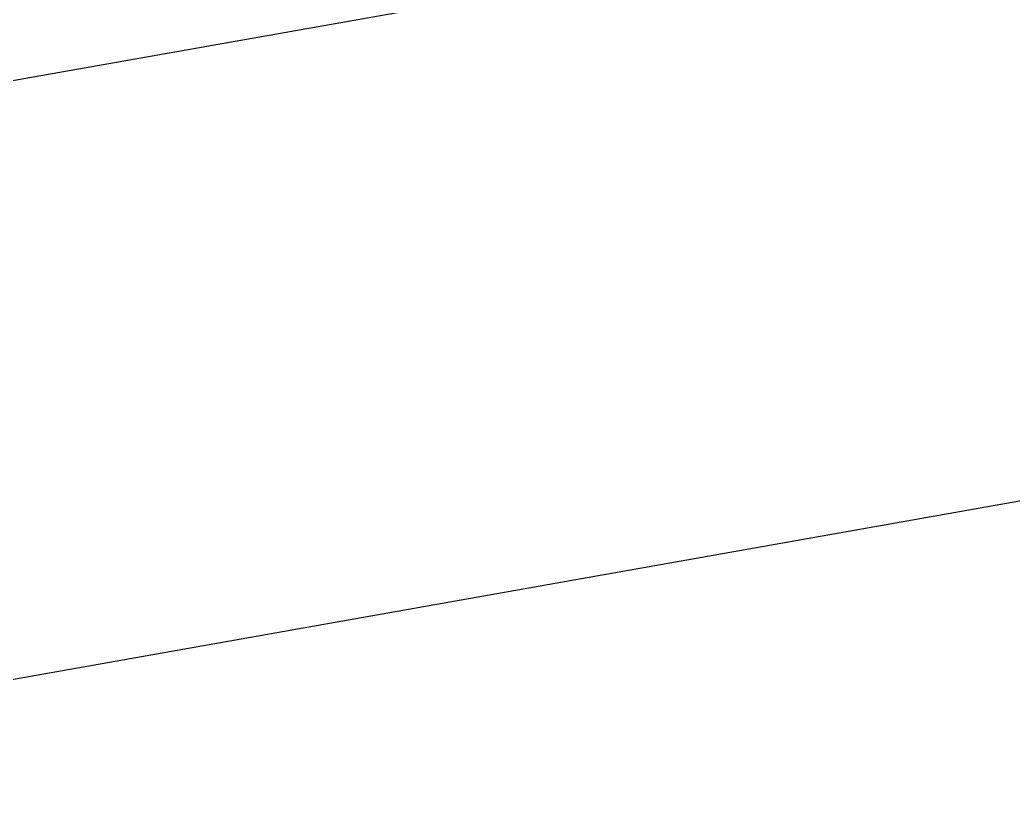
# Model space of a CAD drawing. Header units: millimetres. Extents: x -65527 to 8894748, y -37603 to 223697.
# Drawn here: x -29312.444 to -29308.54, y 101544.457 to 101547.513 of the extents above; entities that cross this region are included whole.
import ezdxf

# ---------------------------------------------------------------- set-up
doc = ezdxf.new("R2010")
doc.units = ezdxf.units.MM
doc.header["$LTSCALE"] = 10
doc.layers.add('Архитектура', color=251, linetype='Continuous')

msp = doc.modelspace()

# ---------------------------------------------------------------- linework, layer by layer
at = {"layer": 'Архитектура', "lineweight": 25, "transparency": 33554684}
msp.add_lwpolyline([(-29341.9503, 101622.9043), (-29282.9058, 101633.3692), (-29269.0116, 101554.9757), (-29328.0561, 101544.5108)], close=True, dxfattribs=at)
msp.add_lwpolyline([(-29341.9503, 101622.9043), (-29282.9058, 101633.3692), (-29269.0116, 101554.9757), (-29328.0561, 101544.5108)], close=True, dxfattribs=at)
msp.add_lwpolyline([(-29341.9503, 101622.9043), (-29282.9058, 101633.3692), (-29269.0116, 101554.9757), (-29328.0561, 101544.5108)], close=True, dxfattribs=at)
msp.add_lwpolyline([(-29341.9503, 101622.9043), (-29282.9058, 101633.3692), (-29269.0116, 101554.9757), (-29328.0561, 101544.5108)], close=True, dxfattribs=at)
msp.add_lwpolyline([(-29341.9503, 101622.9043), (-29282.9058, 101633.3692), (-29269.0116, 101554.9757), (-29328.0561, 101544.5108)], close=True, dxfattribs=at)
msp.add_lwpolyline([(-29341.9503, 101622.9043), (-29282.9058, 101633.3692), (-29269.0116, 101554.9757), (-29328.0561, 101544.5108)], close=True, dxfattribs=at)
msp.add_lwpolyline([(-29341.9503, 101622.9043), (-29282.9058, 101633.3692), (-29269.0116, 101554.9757), (-29328.0561, 101544.5108)], close=True, dxfattribs=at)
msp.add_lwpolyline([(-29341.9503, 101622.9043), (-29282.9058, 101633.3692), (-29269.0116, 101554.9757), (-29328.0561, 101544.5108)], close=True, dxfattribs=at)
msp.add_lwpolyline([(-29341.9503, 101622.9043), (-29282.9058, 101633.3692), (-29269.0116, 101554.9757), (-29328.0561, 101544.5108)], close=True, dxfattribs=at)
msp.add_lwpolyline([(-29341.9503, 101622.9043), (-29282.9058, 101633.3692), (-29269.0116, 101554.9757), (-29328.0561, 101544.5108)], close=True, dxfattribs=at)
msp.add_lwpolyline([(-29341.9503, 101622.9043), (-29282.9058, 101633.3692), (-29269.0116, 101554.9757), (-29328.0561, 101544.5108)], close=True, dxfattribs=at)
msp.add_lwpolyline([(-29341.9503, 101622.9043), (-29282.9058, 101633.3692), (-29269.0116, 101554.9757), (-29328.0561, 101544.5108)], close=True, dxfattribs=at)
msp.add_lwpolyline([(-29341.9503, 101622.9043), (-29282.9058, 101633.3692), (-29269.0116, 101554.9757), (-29328.0561, 101544.5108)], close=True, dxfattribs=at)
msp.add_lwpolyline([(-29341.9503, 101622.9043), (-29282.9058, 101633.3692), (-29269.0116, 101554.9757), (-29328.0561, 101544.5108)], close=True, dxfattribs=at)
msp.add_lwpolyline([(-29341.9503, 101622.9043), (-29282.9058, 101633.3692), (-29269.0116, 101554.9757), (-29328.0561, 101544.5108)], close=True, dxfattribs=at)
msp.add_lwpolyline([(-29341.9503, 101622.9043), (-29282.9058, 101633.3692), (-29269.0116, 101554.9757), (-29328.0561, 101544.5108)], close=True, dxfattribs=at)
msp.add_lwpolyline([(-29341.9503, 101622.9043), (-29282.9058, 101633.3692), (-29269.0116, 101554.9757), (-29328.0561, 101544.5108)], close=True, dxfattribs=at)
msp.add_lwpolyline([(-29341.9503, 101622.9043), (-29282.9058, 101633.3692), (-29269.0116, 101554.9757), (-29328.0561, 101544.5108)], close=True, dxfattribs=at)
msp.add_lwpolyline([(-29341.9503, 101622.9043), (-29282.9058, 101633.3692), (-29269.0116, 101554.9757), (-29328.0561, 101544.5108)], close=True, dxfattribs=at)
msp.add_lwpolyline([(-29341.9503, 101622.9043), (-29282.9058, 101633.3692), (-29269.0116, 101554.9757), (-29328.0561, 101544.5108)], close=True, dxfattribs=at)
msp.add_lwpolyline([(-29341.9503, 101622.9043), (-29282.9058, 101633.3692), (-29269.0116, 101554.9757), (-29328.0561, 101544.5108)], close=True, dxfattribs=at)
msp.add_lwpolyline([(-29341.9503, 101622.9043), (-29282.9058, 101633.3692), (-29269.0116, 101554.9757), (-29328.0561, 101544.5108)], close=True, dxfattribs=at)
msp.add_lwpolyline([(-29341.9503, 101622.9043), (-29282.9058, 101633.3692), (-29269.0116, 101554.9757), (-29328.0561, 101544.5108)], close=True, dxfattribs=at)
msp.add_lwpolyline([(-29341.9503, 101622.9043), (-29282.9058, 101633.3692), (-29269.0116, 101554.9757), (-29328.0561, 101544.5108)], close=True, dxfattribs=at)
msp.add_lwpolyline([(-29341.9503, 101622.9043), (-29282.9058, 101633.3692), (-29269.0116, 101554.9757), (-29328.0561, 101544.5108)], close=True, dxfattribs=at)
msp.add_lwpolyline([(-29341.9503, 101622.9043), (-29282.9058, 101633.3692), (-29269.0116, 101554.9757), (-29328.0561, 101544.5108)], close=True, dxfattribs=at)
msp.add_lwpolyline([(-29341.9503, 101622.9043), (-29282.9058, 101633.3692), (-29269.0116, 101554.9757), (-29328.0561, 101544.5108)], close=True, dxfattribs=at)
msp.add_lwpolyline([(-29341.9503, 101622.9043), (-29282.9058, 101633.3692), (-29269.0116, 101554.9757), (-29328.0561, 101544.5108)], close=True, dxfattribs=at)
msp.add_lwpolyline([(-29341.9503, 101622.9043), (-29282.9058, 101633.3692), (-29269.0116, 101554.9757), (-29328.0561, 101544.5108)], close=True, dxfattribs=at)
msp.add_lwpolyline([(-29341.9503, 101622.9043), (-29282.9058, 101633.3692), (-29269.0116, 101554.9757), (-29328.0561, 101544.5108)], close=True, dxfattribs=at)
msp.add_lwpolyline([(-29341.9503, 101622.9043), (-29282.9058, 101633.3692), (-29269.0116, 101554.9757), (-29328.0561, 101544.5108)], close=True, dxfattribs=at)
msp.add_lwpolyline([(-29341.9503, 101622.9043), (-29282.9058, 101633.3692), (-29269.0116, 101554.9757), (-29328.0561, 101544.5108)], close=True, dxfattribs=at)
msp.add_lwpolyline([(-29341.9503, 101622.9043), (-29282.9058, 101633.3692), (-29269.0116, 101554.9757), (-29328.0561, 101544.5108)], close=True, dxfattribs=at)
msp.add_lwpolyline([(-29341.9503, 101622.9043), (-29282.9058, 101633.3692), (-29269.0116, 101554.9757), (-29328.0561, 101544.5108)], close=True, dxfattribs=at)
msp.add_lwpolyline([(-29341.9503, 101622.9043), (-29282.9058, 101633.3692), (-29269.0116, 101554.9757), (-29328.0561, 101544.5108)], close=True, dxfattribs=at)
msp.add_lwpolyline([(-29341.9503, 101622.9043), (-29282.9058, 101633.3692), (-29269.0116, 101554.9757), (-29328.0561, 101544.5108)], close=True, dxfattribs=at)
msp.add_lwpolyline([(-29341.9503, 101622.9043), (-29282.9058, 101633.3692), (-29269.0116, 101554.9757), (-29328.0561, 101544.5108)], close=True, dxfattribs=at)
msp.add_lwpolyline([(-29341.9503, 101622.9043), (-29282.9058, 101633.3692), (-29269.0116, 101554.9757), (-29328.0561, 101544.5108)], close=True, dxfattribs=at)
msp.add_lwpolyline([(-29341.9503, 101622.9043), (-29282.9058, 101633.3692), (-29269.0116, 101554.9757), (-29328.0561, 101544.5108)], close=True, dxfattribs=at)
msp.add_lwpolyline([(-29341.9503, 101622.9043), (-29282.9058, 101633.3692), (-29269.0116, 101554.9757), (-29328.0561, 101544.5108)], close=True, dxfattribs=at)
msp.add_lwpolyline([(-29341.9503, 101622.9043), (-29282.9058, 101633.3692), (-29269.0116, 101554.9757), (-29328.0561, 101544.5108)], close=True, dxfattribs=at)
msp.add_lwpolyline([(-29341.9503, 101622.9043), (-29282.9058, 101633.3692), (-29269.0116, 101554.9757), (-29328.0561, 101544.5108)], close=True, dxfattribs=at)
msp.add_lwpolyline([(-29341.9503, 101622.9043), (-29282.9058, 101633.3692), (-29269.0116, 101554.9757), (-29328.0561, 101544.5108)], close=True, dxfattribs=at)
msp.add_lwpolyline([(-29341.9503, 101622.9043), (-29282.9058, 101633.3692), (-29269.0116, 101554.9757), (-29328.0561, 101544.5108)], close=True, dxfattribs=at)
msp.add_lwpolyline([(-29341.9503, 101622.9043), (-29282.9058, 101633.3692), (-29269.0116, 101554.9757), (-29328.0561, 101544.5108)], close=True, dxfattribs=at)
msp.add_lwpolyline([(-29341.9503, 101622.9043), (-29282.9058, 101633.3692), (-29269.0116, 101554.9757), (-29328.0561, 101544.5108)], close=True, dxfattribs=at)
msp.add_lwpolyline([(-29341.9503, 101622.9043), (-29282.9058, 101633.3692), (-29269.0116, 101554.9757), (-29328.0561, 101544.5108)], close=True, dxfattribs=at)
msp.add_lwpolyline([(-29341.9503, 101622.9043), (-29282.9058, 101633.3692), (-29269.0116, 101554.9757), (-29328.0561, 101544.5108)], close=True, dxfattribs=at)
msp.add_lwpolyline([(-29341.9503, 101622.9043), (-29282.9058, 101633.3692), (-29269.0116, 101554.9757), (-29328.0561, 101544.5108)], close=True, dxfattribs=at)
msp.add_lwpolyline([(-29341.9503, 101622.9043), (-29282.9058, 101633.3692), (-29269.0116, 101554.9757), (-29328.0561, 101544.5108)], close=True, dxfattribs=at)
msp.add_lwpolyline([(-29341.9503, 101622.9043), (-29282.9058, 101633.3692), (-29269.0116, 101554.9757), (-29328.0561, 101544.5108)], close=True, dxfattribs=at)
msp.add_lwpolyline([(-29341.9503, 101622.9043), (-29282.9058, 101633.3692), (-29269.0116, 101554.9757), (-29328.0561, 101544.5108)], close=True, dxfattribs=at)
msp.add_lwpolyline([(-29341.9503, 101622.9043), (-29282.9058, 101633.3692), (-29269.0116, 101554.9757), (-29328.0561, 101544.5108)], close=True, dxfattribs=at)
msp.add_lwpolyline([(-29341.9503, 101622.9043), (-29282.9058, 101633.3692), (-29269.0116, 101554.9757), (-29328.0561, 101544.5108)], close=True, dxfattribs=at)
msp.add_lwpolyline([(-29341.9503, 101622.9043), (-29282.9058, 101633.3692), (-29269.0116, 101554.9757), (-29328.0561, 101544.5108)], close=True, dxfattribs=at)
msp.add_lwpolyline([(-29341.9503, 101622.9043), (-29282.9058, 101633.3692), (-29269.0116, 101554.9757), (-29328.0561, 101544.5108)], close=True, dxfattribs=at)
msp.add_lwpolyline([(-29341.9503, 101622.9043), (-29282.9058, 101633.3692), (-29269.0116, 101554.9757), (-29328.0561, 101544.5108)], close=True, dxfattribs=at)
msp.add_lwpolyline([(-29341.9503, 101622.9043), (-29282.9058, 101633.3692), (-29269.0116, 101554.9757), (-29328.0561, 101544.5108)], close=True, dxfattribs=at)
msp.add_lwpolyline([(-29341.9503, 101622.9043), (-29282.9058, 101633.3692), (-29269.0116, 101554.9757), (-29328.0561, 101544.5108)], close=True, dxfattribs=at)
msp.add_lwpolyline([(-29341.9503, 101622.9043), (-29282.9058, 101633.3692), (-29269.0116, 101554.9757), (-29328.0561, 101544.5108)], close=True, dxfattribs=at)
msp.add_lwpolyline([(-29341.9503, 101622.9043), (-29282.9058, 101633.3692), (-29269.0116, 101554.9757), (-29328.0561, 101544.5108)], close=True, dxfattribs=at)
msp.add_lwpolyline([(-29341.9503, 101622.9043), (-29282.9058, 101633.3692), (-29269.0116, 101554.9757), (-29328.0561, 101544.5108)], close=True, dxfattribs=at)
msp.add_lwpolyline([(-29341.9503, 101622.9043), (-29282.9058, 101633.3692), (-29269.0116, 101554.9757), (-29328.0561, 101544.5108)], close=True, dxfattribs=at)
msp.add_lwpolyline([(-29341.9503, 101622.9043), (-29282.9058, 101633.3692), (-29269.0116, 101554.9757), (-29328.0561, 101544.5108)], close=True, dxfattribs=at)
msp.add_lwpolyline([(-29341.9503, 101622.9043), (-29282.9058, 101633.3692), (-29269.0116, 101554.9757), (-29328.0561, 101544.5108)], close=True, dxfattribs=at)
msp.add_lwpolyline([(-29341.9503, 101622.9043), (-29282.9058, 101633.3692), (-29269.0116, 101554.9757), (-29328.0561, 101544.5108)], close=True, dxfattribs=at)
msp.add_lwpolyline([(-29341.9503, 101622.9043), (-29282.9058, 101633.3692), (-29269.0116, 101554.9757), (-29328.0561, 101544.5108)], close=True, dxfattribs=at)
msp.add_lwpolyline([(-29341.9503, 101622.9043), (-29282.9058, 101633.3692), (-29269.0116, 101554.9757), (-29328.0561, 101544.5108)], close=True, dxfattribs=at)
msp.add_lwpolyline([(-29341.9503, 101622.9043), (-29282.9058, 101633.3692), (-29269.0116, 101554.9757), (-29328.0561, 101544.5108)], close=True, dxfattribs=at)
msp.add_lwpolyline([(-29341.9503, 101622.9043), (-29282.9058, 101633.3692), (-29269.0116, 101554.9757), (-29328.0561, 101544.5108)], close=True, dxfattribs=at)
msp.add_lwpolyline([(-29341.9503, 101622.9043), (-29282.9058, 101633.3692), (-29269.0116, 101554.9757), (-29328.0561, 101544.5108)], close=True, dxfattribs=at)
msp.add_lwpolyline([(-29341.9503, 101622.9043), (-29282.9058, 101633.3692), (-29269.0116, 101554.9757), (-29328.0561, 101544.5108)], close=True, dxfattribs=at)
msp.add_lwpolyline([(-29341.9503, 101622.9043), (-29282.9058, 101633.3692), (-29269.0116, 101554.9757), (-29328.0561, 101544.5108)], close=True, dxfattribs=at)
msp.add_lwpolyline([(-29341.9503, 101622.9043), (-29282.9058, 101633.3692), (-29269.0116, 101554.9757), (-29328.0561, 101544.5108)], close=True, dxfattribs=at)
msp.add_lwpolyline([(-29341.9503, 101622.9043), (-29282.9058, 101633.3692), (-29269.0116, 101554.9757), (-29328.0561, 101544.5108)], close=True, dxfattribs=at)
msp.add_lwpolyline([(-29341.9503, 101622.9043), (-29282.9058, 101633.3692), (-29269.0116, 101554.9757), (-29328.0561, 101544.5108)], close=True, dxfattribs=at)
msp.add_lwpolyline([(-29341.9503, 101622.9043), (-29282.9058, 101633.3692), (-29269.0116, 101554.9757), (-29328.0561, 101544.5108)], close=True, dxfattribs=at)
msp.add_lwpolyline([(-29341.9503, 101622.9043), (-29282.9058, 101633.3692), (-29269.0116, 101554.9757), (-29328.0561, 101544.5108)], close=True, dxfattribs=at)
msp.add_lwpolyline([(-29341.9503, 101622.9043), (-29282.9058, 101633.3692), (-29269.0116, 101554.9757), (-29328.0561, 101544.5108)], close=True, dxfattribs=at)
msp.add_lwpolyline([(-29341.9503, 101622.9043), (-29282.9058, 101633.3692), (-29269.0116, 101554.9757), (-29328.0561, 101544.5108)], close=True, dxfattribs=at)
msp.add_lwpolyline([(-29341.9503, 101622.9043), (-29282.9058, 101633.3692), (-29269.0116, 101554.9757), (-29328.0561, 101544.5108)], close=True, dxfattribs=at)
msp.add_lwpolyline([(-29341.9503, 101622.9043), (-29282.9058, 101633.3692), (-29269.0116, 101554.9757), (-29328.0561, 101544.5108)], close=True, dxfattribs=at)
msp.add_lwpolyline([(-29341.9503, 101622.9043), (-29282.9058, 101633.3692), (-29269.0116, 101554.9757), (-29328.0561, 101544.5108)], close=True, dxfattribs=at)
msp.add_lwpolyline([(-29341.9503, 101622.9043), (-29282.9058, 101633.3692), (-29269.0116, 101554.9757), (-29328.0561, 101544.5108)], close=True, dxfattribs=at)
msp.add_lwpolyline([(-29341.9503, 101622.9043), (-29282.9058, 101633.3692), (-29269.0116, 101554.9757), (-29328.0561, 101544.5108)], close=True, dxfattribs=at)
msp.add_lwpolyline([(-29341.9503, 101622.9043), (-29282.9058, 101633.3692), (-29269.0116, 101554.9757), (-29328.0561, 101544.5108)], close=True, dxfattribs=at)
msp.add_lwpolyline([(-29341.9503, 101622.9043), (-29282.9058, 101633.3692), (-29269.0116, 101554.9757), (-29328.0561, 101544.5108)], close=True, dxfattribs=at)
msp.add_lwpolyline([(-29341.9503, 101622.9043), (-29282.9058, 101633.3692), (-29269.0116, 101554.9757), (-29328.0561, 101544.5108)], close=True, dxfattribs=at)
msp.add_lwpolyline([(-29341.9503, 101622.9043), (-29282.9058, 101633.3692), (-29269.0116, 101554.9757), (-29328.0561, 101544.5108)], close=True, dxfattribs=at)
msp.add_lwpolyline([(-29341.9503, 101622.9043), (-29282.9058, 101633.3692), (-29269.0116, 101554.9757), (-29328.0561, 101544.5108)], close=True, dxfattribs=at)
msp.add_lwpolyline([(-29341.9503, 101622.9043), (-29282.9058, 101633.3692), (-29269.0116, 101554.9757), (-29328.0561, 101544.5108)], close=True, dxfattribs=at)
msp.add_lwpolyline([(-29341.9503, 101622.9043), (-29282.9058, 101633.3692), (-29269.0116, 101554.9757), (-29328.0561, 101544.5108)], close=True, dxfattribs=at)
msp.add_lwpolyline([(-29341.9503, 101622.9043), (-29282.9058, 101633.3692), (-29269.0116, 101554.9757), (-29328.0561, 101544.5108)], close=True, dxfattribs=at)
msp.add_lwpolyline([(-29341.9503, 101622.9043), (-29282.9058, 101633.3692), (-29269.0116, 101554.9757), (-29328.0561, 101544.5108)], close=True, dxfattribs=at)
msp.add_lwpolyline([(-29341.9503, 101622.9043), (-29282.9058, 101633.3692), (-29269.0116, 101554.9757), (-29328.0561, 101544.5108)], close=True, dxfattribs=at)
msp.add_lwpolyline([(-29341.9503, 101622.9043), (-29282.9058, 101633.3692), (-29269.0116, 101554.9757), (-29328.0561, 101544.5108)], close=True, dxfattribs=at)
msp.add_lwpolyline([(-29341.9503, 101622.9043), (-29282.9058, 101633.3692), (-29269.0116, 101554.9757), (-29328.0561, 101544.5108)], close=True, dxfattribs=at)
msp.add_lwpolyline([(-29341.9503, 101622.9043), (-29282.9058, 101633.3692), (-29269.0116, 101554.9757), (-29328.0561, 101544.5108)], close=True, dxfattribs=at)
msp.add_lwpolyline([(-29341.9503, 101622.9043), (-29282.9058, 101633.3692), (-29269.0116, 101554.9757), (-29328.0561, 101544.5108)], close=True, dxfattribs=at)
msp.add_lwpolyline([(-29341.9503, 101622.9043), (-29282.9058, 101633.3692), (-29269.0116, 101554.9757), (-29328.0561, 101544.5108)], close=True, dxfattribs=at)
msp.add_lwpolyline([(-29341.9503, 101622.9043), (-29282.9058, 101633.3692), (-29269.0116, 101554.9757), (-29328.0561, 101544.5108)], close=True, dxfattribs=at)
msp.add_lwpolyline([(-29341.9503, 101622.9043), (-29282.9058, 101633.3692), (-29269.0116, 101554.9757), (-29328.0561, 101544.5108)], close=True, dxfattribs=at)
msp.add_lwpolyline([(-29341.9503, 101622.9043), (-29282.9058, 101633.3692), (-29269.0116, 101554.9757), (-29328.0561, 101544.5108)], close=True, dxfattribs=at)
msp.add_lwpolyline([(-29341.9503, 101622.9043), (-29282.9058, 101633.3692), (-29269.0116, 101554.9757), (-29328.0561, 101544.5108)], close=True, dxfattribs=at)
msp.add_lwpolyline([(-29341.9503, 101622.9043), (-29282.9058, 101633.3692), (-29269.0116, 101554.9757), (-29328.0561, 101544.5108)], close=True, dxfattribs=at)
msp.add_lwpolyline([(-29341.9503, 101622.9043), (-29282.9058, 101633.3692), (-29269.0116, 101554.9757), (-29328.0561, 101544.5108)], close=True, dxfattribs=at)
msp.add_lwpolyline([(-29341.9503, 101622.9043), (-29282.9058, 101633.3692), (-29269.0116, 101554.9757), (-29328.0561, 101544.5108)], close=True, dxfattribs=at)
msp.add_lwpolyline([(-29341.9503, 101622.9043), (-29282.9058, 101633.3692), (-29269.0116, 101554.9757), (-29328.0561, 101544.5108)], close=True, dxfattribs=at)
msp.add_lwpolyline([(-29341.9503, 101622.9043), (-29282.9058, 101633.3692), (-29269.0116, 101554.9757), (-29328.0561, 101544.5108)], close=True, dxfattribs=at)
msp.add_lwpolyline([(-29341.9503, 101622.9043), (-29282.9058, 101633.3692), (-29269.0116, 101554.9757), (-29328.0561, 101544.5108)], close=True, dxfattribs=at)
msp.add_lwpolyline([(-29341.9503, 101622.9043), (-29282.9058, 101633.3692), (-29269.0116, 101554.9757), (-29328.0561, 101544.5108)], close=True, dxfattribs=at)
msp.add_lwpolyline([(-29341.9503, 101622.9043), (-29282.9058, 101633.3692), (-29269.0116, 101554.9757), (-29328.0561, 101544.5108)], close=True, dxfattribs=at)
msp.add_lwpolyline([(-29341.9503, 101622.9043), (-29282.9058, 101633.3692), (-29269.0116, 101554.9757), (-29328.0561, 101544.5108)], close=True, dxfattribs=at)
msp.add_lwpolyline([(-29341.9503, 101622.9043), (-29282.9058, 101633.3692), (-29269.0116, 101554.9757), (-29328.0561, 101544.5108)], close=True, dxfattribs=at)
msp.add_lwpolyline([(-29341.9503, 101622.9043), (-29282.9058, 101633.3692), (-29269.0116, 101554.9757), (-29328.0561, 101544.5108)], close=True, dxfattribs=at)
msp.add_lwpolyline([(-29341.9503, 101622.9043), (-29282.9058, 101633.3692), (-29269.0116, 101554.9757), (-29328.0561, 101544.5108)], close=True, dxfattribs=at)
msp.add_lwpolyline([(-29341.9503, 101622.9043), (-29282.9058, 101633.3692), (-29269.0116, 101554.9757), (-29328.0561, 101544.5108)], close=True, dxfattribs=at)
msp.add_lwpolyline([(-29341.9503, 101622.9043), (-29282.9058, 101633.3692), (-29269.0116, 101554.9757), (-29328.0561, 101544.5108)], close=True, dxfattribs=at)
msp.add_lwpolyline([(-29341.9503, 101622.9043), (-29282.9058, 101633.3692), (-29269.0116, 101554.9757), (-29328.0561, 101544.5108)], close=True, dxfattribs=at)
msp.add_lwpolyline([(-29341.9503, 101622.9043), (-29282.9058, 101633.3692), (-29269.0116, 101554.9757), (-29328.0561, 101544.5108)], close=True, dxfattribs=at)
msp.add_lwpolyline([(-29341.9503, 101622.9043), (-29282.9058, 101633.3692), (-29269.0116, 101554.9757), (-29328.0561, 101544.5108)], close=True, dxfattribs=at)
msp.add_lwpolyline([(-29341.9503, 101622.9043), (-29282.9058, 101633.3692), (-29269.0116, 101554.9757), (-29328.0561, 101544.5108)], close=True, dxfattribs=at)
msp.add_lwpolyline([(-29341.9503, 101622.9043), (-29282.9058, 101633.3692), (-29269.0116, 101554.9757), (-29328.0561, 101544.5108)], close=True, dxfattribs=at)
msp.add_lwpolyline([(-29341.9503, 101622.9043), (-29282.9058, 101633.3692), (-29269.0116, 101554.9757), (-29328.0561, 101544.5108)], close=True, dxfattribs=at)
msp.add_lwpolyline([(-29341.9503, 101622.9043), (-29282.9058, 101633.3692), (-29269.0116, 101554.9757), (-29328.0561, 101544.5108)], close=True, dxfattribs=at)
msp.add_lwpolyline([(-29341.9503, 101622.9043), (-29282.9058, 101633.3692), (-29269.0116, 101554.9757), (-29328.0561, 101544.5108)], close=True, dxfattribs=at)
msp.add_lwpolyline([(-29341.9503, 101622.9043), (-29282.9058, 101633.3692), (-29269.0116, 101554.9757), (-29328.0561, 101544.5108)], close=True, dxfattribs=at)
msp.add_lwpolyline([(-29341.9503, 101622.9043), (-29282.9058, 101633.3692), (-29269.0116, 101554.9757), (-29328.0561, 101544.5108)], close=True, dxfattribs=at)
msp.add_lwpolyline([(-29341.9503, 101622.9043), (-29282.9058, 101633.3692), (-29269.0116, 101554.9757), (-29328.0561, 101544.5108)], close=True, dxfattribs=at)
msp.add_lwpolyline([(-29341.9503, 101622.9043), (-29282.9058, 101633.3692), (-29269.0116, 101554.9757), (-29328.0561, 101544.5108)], close=True, dxfattribs=at)
msp.add_lwpolyline([(-29341.9503, 101622.9043), (-29282.9058, 101633.3692), (-29269.0116, 101554.9757), (-29328.0561, 101544.5108)], close=True, dxfattribs=at)
msp.add_lwpolyline([(-29341.9503, 101622.9043), (-29282.9058, 101633.3692), (-29269.0116, 101554.9757), (-29328.0561, 101544.5108)], close=True, dxfattribs=at)
msp.add_lwpolyline([(-29341.9503, 101622.9043), (-29282.9058, 101633.3692), (-29269.0116, 101554.9757), (-29328.0561, 101544.5108)], close=True, dxfattribs=at)
msp.add_lwpolyline([(-29341.9503, 101622.9043), (-29282.9058, 101633.3692), (-29269.0116, 101554.9757), (-29328.0561, 101544.5108)], close=True, dxfattribs=at)
msp.add_lwpolyline([(-29341.9503, 101622.9043), (-29282.9058, 101633.3692), (-29269.0116, 101554.9757), (-29328.0561, 101544.5108)], close=True, dxfattribs=at)
msp.add_lwpolyline([(-29341.9503, 101622.9043), (-29282.9058, 101633.3692), (-29269.0116, 101554.9757), (-29328.0561, 101544.5108)], close=True, dxfattribs=at)
msp.add_lwpolyline([(-29341.9503, 101622.9043), (-29282.9058, 101633.3692), (-29269.0116, 101554.9757), (-29328.0561, 101544.5108)], close=True, dxfattribs=at)
msp.add_lwpolyline([(-29341.9503, 101622.9043), (-29282.9058, 101633.3692), (-29269.0116, 101554.9757), (-29328.0561, 101544.5108)], close=True, dxfattribs=at)
msp.add_lwpolyline([(-29341.9503, 101622.9043), (-29282.9058, 101633.3692), (-29269.0116, 101554.9757), (-29328.0561, 101544.5108)], close=True, dxfattribs=at)
msp.add_lwpolyline([(-29341.9503, 101622.9043), (-29282.9058, 101633.3692), (-29269.0116, 101554.9757), (-29328.0561, 101544.5108)], close=True, dxfattribs=at)
msp.add_lwpolyline([(-29341.9503, 101622.9043), (-29282.9058, 101633.3692), (-29269.0116, 101554.9757), (-29328.0561, 101544.5108)], close=True, dxfattribs=at)
msp.add_lwpolyline([(-29341.9503, 101622.9043), (-29282.9058, 101633.3692), (-29269.0116, 101554.9757), (-29328.0561, 101544.5108)], close=True, dxfattribs=at)
msp.add_lwpolyline([(-29341.9503, 101622.9043), (-29282.9058, 101633.3692), (-29269.0116, 101554.9757), (-29328.0561, 101544.5108)], close=True, dxfattribs=at)
msp.add_lwpolyline([(-29341.9503, 101622.9043), (-29282.9058, 101633.3692), (-29269.0116, 101554.9757), (-29328.0561, 101544.5108)], close=True, dxfattribs=at)
msp.add_lwpolyline([(-29341.9503, 101622.9043), (-29282.9058, 101633.3692), (-29269.0116, 101554.9757), (-29328.0561, 101544.5108)], close=True, dxfattribs=at)
msp.add_lwpolyline([(-29341.9503, 101622.9043), (-29282.9058, 101633.3692), (-29269.0116, 101554.9757), (-29328.0561, 101544.5108)], close=True, dxfattribs=at)
msp.add_lwpolyline([(-29341.9503, 101622.9043), (-29282.9058, 101633.3692), (-29269.0116, 101554.9757), (-29328.0561, 101544.5108)], close=True, dxfattribs=at)
msp.add_lwpolyline([(-29341.9503, 101622.9043), (-29282.9058, 101633.3692), (-29269.0116, 101554.9757), (-29328.0561, 101544.5108)], close=True, dxfattribs=at)
msp.add_lwpolyline([(-29341.9503, 101622.9043), (-29282.9058, 101633.3692), (-29269.0116, 101554.9757), (-29328.0561, 101544.5108)], close=True, dxfattribs=at)
msp.add_lwpolyline([(-29341.9503, 101622.9043), (-29282.9058, 101633.3692), (-29269.0116, 101554.9757), (-29328.0561, 101544.5108)], close=True, dxfattribs=at)
msp.add_lwpolyline([(-29341.9503, 101622.9043), (-29282.9058, 101633.3692), (-29269.0116, 101554.9757), (-29328.0561, 101544.5108)], close=True, dxfattribs=at)
msp.add_lwpolyline([(-29341.9503, 101622.9043), (-29282.9058, 101633.3692), (-29269.0116, 101554.9757), (-29328.0561, 101544.5108)], close=True, dxfattribs=at)
msp.add_lwpolyline([(-29341.9503, 101622.9043), (-29282.9058, 101633.3692), (-29269.0116, 101554.9757), (-29328.0561, 101544.5108)], close=True, dxfattribs=at)
msp.add_lwpolyline([(-29341.9503, 101622.9043), (-29282.9058, 101633.3692), (-29269.0116, 101554.9757), (-29328.0561, 101544.5108)], close=True, dxfattribs=at)
msp.add_lwpolyline([(-29341.9503, 101622.9043), (-29282.9058, 101633.3692), (-29269.0116, 101554.9757), (-29328.0561, 101544.5108)], close=True, dxfattribs=at)
msp.add_lwpolyline([(-29341.9503, 101622.9043), (-29282.9058, 101633.3692), (-29269.0116, 101554.9757), (-29328.0561, 101544.5108)], close=True, dxfattribs=at)
msp.add_lwpolyline([(-29341.9503, 101622.9043), (-29282.9058, 101633.3692), (-29269.0116, 101554.9757), (-29328.0561, 101544.5108)], close=True, dxfattribs=at)
msp.add_lwpolyline([(-29341.9503, 101622.9043), (-29282.9058, 101633.3692), (-29269.0116, 101554.9757), (-29328.0561, 101544.5108)], close=True, dxfattribs=at)
msp.add_lwpolyline([(-29341.9503, 101622.9043), (-29282.9058, 101633.3692), (-29269.0116, 101554.9757), (-29328.0561, 101544.5108)], close=True, dxfattribs=at)
msp.add_lwpolyline([(-29341.9503, 101622.9043), (-29282.9058, 101633.3692), (-29269.0116, 101554.9757), (-29328.0561, 101544.5108)], close=True, dxfattribs=at)
msp.add_lwpolyline([(-29341.9503, 101622.9043), (-29282.9058, 101633.3692), (-29269.0116, 101554.9757), (-29328.0561, 101544.5108)], close=True, dxfattribs=at)
msp.add_lwpolyline([(-29341.9503, 101622.9043), (-29282.9058, 101633.3692), (-29269.0116, 101554.9757), (-29328.0561, 101544.5108)], close=True, dxfattribs=at)
msp.add_lwpolyline([(-29341.9503, 101622.9043), (-29282.9058, 101633.3692), (-29269.0116, 101554.9757), (-29328.0561, 101544.5108)], close=True, dxfattribs=at)
msp.add_lwpolyline([(-29341.9503, 101622.9043), (-29282.9058, 101633.3692), (-29269.0116, 101554.9757), (-29328.0561, 101544.5108)], close=True, dxfattribs=at)
msp.add_lwpolyline([(-29341.9503, 101622.9043), (-29282.9058, 101633.3692), (-29269.0116, 101554.9757), (-29328.0561, 101544.5108)], close=True, dxfattribs=at)
msp.add_lwpolyline([(-29341.9503, 101622.9043), (-29282.9058, 101633.3692), (-29269.0116, 101554.9757), (-29328.0561, 101544.5108)], close=True, dxfattribs=at)
msp.add_lwpolyline([(-29327.4816, 101541.2694), (-29326.6914, 101542.4), (-29304.0721, 101546.409), (-29302.9415, 101545.6188), (-29297.7497, 101516.3263)], dxfattribs=at)
msp.add_lwpolyline([(-29327.4816, 101541.2694), (-29326.6914, 101542.4), (-29304.0721, 101546.409), (-29302.9415, 101545.6188), (-29297.7497, 101516.3263)], dxfattribs=at)
msp.add_lwpolyline([(-29327.4816, 101541.2694), (-29326.6914, 101542.4), (-29304.0721, 101546.409), (-29302.9415, 101545.6188), (-29297.7497, 101516.3263)], dxfattribs=at)
msp.add_lwpolyline([(-29327.4816, 101541.2694), (-29326.6914, 101542.4), (-29304.0721, 101546.409), (-29302.9415, 101545.6188), (-29297.7497, 101516.3263)], dxfattribs=at)
msp.add_lwpolyline([(-29327.4816, 101541.2694), (-29326.6914, 101542.4), (-29304.0721, 101546.409), (-29302.9415, 101545.6188), (-29297.7497, 101516.3263)], dxfattribs=at)
msp.add_lwpolyline([(-29327.4816, 101541.2694), (-29326.6914, 101542.4), (-29304.0721, 101546.409), (-29302.9415, 101545.6188), (-29297.7497, 101516.3263)], dxfattribs=at)
msp.add_lwpolyline([(-29327.4816, 101541.2694), (-29326.6914, 101542.4), (-29304.0721, 101546.409), (-29302.9415, 101545.6188), (-29297.7497, 101516.3263)], dxfattribs=at)
msp.add_lwpolyline([(-29327.4816, 101541.2694), (-29326.6914, 101542.4), (-29304.0721, 101546.409), (-29302.9415, 101545.6188), (-29297.7497, 101516.3263)], dxfattribs=at)
msp.add_lwpolyline([(-29327.4816, 101541.2694), (-29326.6914, 101542.4), (-29304.0721, 101546.409), (-29302.9415, 101545.6188), (-29297.7497, 101516.3263)], dxfattribs=at)
msp.add_lwpolyline([(-29327.4816, 101541.2694), (-29326.6914, 101542.4), (-29304.0721, 101546.409), (-29302.9415, 101545.6188), (-29297.7497, 101516.3263)], dxfattribs=at)
msp.add_lwpolyline([(-29327.4816, 101541.2694), (-29326.6914, 101542.4), (-29304.0721, 101546.409), (-29302.9415, 101545.6188), (-29297.7497, 101516.3263)], dxfattribs=at)
msp.add_lwpolyline([(-29327.4816, 101541.2694), (-29326.6914, 101542.4), (-29304.0721, 101546.409), (-29302.9415, 101545.6188), (-29297.7497, 101516.3263)], dxfattribs=at)
msp.add_lwpolyline([(-29327.4816, 101541.2694), (-29326.6914, 101542.4), (-29304.0721, 101546.409), (-29302.9415, 101545.6188), (-29297.7497, 101516.3263)], dxfattribs=at)
msp.add_lwpolyline([(-29327.4816, 101541.2694), (-29326.6914, 101542.4), (-29304.0721, 101546.409), (-29302.9415, 101545.6188), (-29297.7497, 101516.3263)], dxfattribs=at)
msp.add_lwpolyline([(-29327.4816, 101541.2694), (-29326.6914, 101542.4), (-29304.0721, 101546.409), (-29302.9415, 101545.6188), (-29297.7497, 101516.3263)], dxfattribs=at)
msp.add_lwpolyline([(-29327.4816, 101541.2694), (-29326.6914, 101542.4), (-29304.0721, 101546.409), (-29302.9415, 101545.6188), (-29297.7497, 101516.3263)], dxfattribs=at)
msp.add_lwpolyline([(-29327.4816, 101541.2694), (-29326.6914, 101542.4), (-29304.0721, 101546.409), (-29302.9415, 101545.6188), (-29297.7497, 101516.3263)], dxfattribs=at)
msp.add_lwpolyline([(-29327.4816, 101541.2694), (-29326.6914, 101542.4), (-29304.0721, 101546.409), (-29302.9415, 101545.6188), (-29297.7497, 101516.3263)], dxfattribs=at)
msp.add_lwpolyline([(-29327.4816, 101541.2694), (-29326.6914, 101542.4), (-29304.0721, 101546.409), (-29302.9415, 101545.6188), (-29297.7497, 101516.3263)], dxfattribs=at)
msp.add_lwpolyline([(-29327.4816, 101541.2694), (-29326.6914, 101542.4), (-29304.0721, 101546.409), (-29302.9415, 101545.6188), (-29297.7497, 101516.3263)], dxfattribs=at)
msp.add_lwpolyline([(-29327.4816, 101541.2694), (-29326.6914, 101542.4), (-29304.0721, 101546.409), (-29302.9415, 101545.6188), (-29297.7497, 101516.3263)], dxfattribs=at)
msp.add_lwpolyline([(-29327.4816, 101541.2694), (-29326.6914, 101542.4), (-29304.0721, 101546.409), (-29302.9415, 101545.6188), (-29297.7497, 101516.3263)], dxfattribs=at)
msp.add_lwpolyline([(-29327.4816, 101541.2694), (-29326.6914, 101542.4), (-29304.0721, 101546.409), (-29302.9415, 101545.6188), (-29297.7497, 101516.3263)], dxfattribs=at)
msp.add_lwpolyline([(-29327.4816, 101541.2694), (-29326.6914, 101542.4), (-29304.0721, 101546.409), (-29302.9415, 101545.6188), (-29297.7497, 101516.3263)], dxfattribs=at)
msp.add_lwpolyline([(-29327.4816, 101541.2694), (-29326.6914, 101542.4), (-29304.0721, 101546.409), (-29302.9415, 101545.6188), (-29297.7497, 101516.3263)], dxfattribs=at)
msp.add_lwpolyline([(-29327.4816, 101541.2694), (-29326.6914, 101542.4), (-29304.0721, 101546.409), (-29302.9415, 101545.6188), (-29297.7497, 101516.3263)], dxfattribs=at)
msp.add_lwpolyline([(-29327.4816, 101541.2694), (-29326.6914, 101542.4), (-29304.0721, 101546.409), (-29302.9415, 101545.6188), (-29297.7497, 101516.3263)], dxfattribs=at)
msp.add_lwpolyline([(-29327.4816, 101541.2694), (-29326.6914, 101542.4), (-29304.0721, 101546.409), (-29302.9415, 101545.6188), (-29297.7497, 101516.3263)], dxfattribs=at)
msp.add_lwpolyline([(-29327.4816, 101541.2694), (-29326.6914, 101542.4), (-29304.0721, 101546.409), (-29302.9415, 101545.6188), (-29297.7497, 101516.3263)], dxfattribs=at)
msp.add_lwpolyline([(-29327.4816, 101541.2694), (-29326.6914, 101542.4), (-29304.0721, 101546.409), (-29302.9415, 101545.6188), (-29297.7497, 101516.3263)], dxfattribs=at)
msp.add_lwpolyline([(-29327.4816, 101541.2694), (-29326.6914, 101542.4), (-29304.0721, 101546.409), (-29302.9415, 101545.6188), (-29297.7497, 101516.3263)], dxfattribs=at)
msp.add_lwpolyline([(-29327.4816, 101541.2694), (-29326.6914, 101542.4), (-29304.0721, 101546.409), (-29302.9415, 101545.6188), (-29297.7497, 101516.3263)], dxfattribs=at)
msp.add_lwpolyline([(-29327.4816, 101541.2694), (-29326.6914, 101542.4), (-29304.0721, 101546.409), (-29302.9415, 101545.6188), (-29297.7497, 101516.3263)], dxfattribs=at)
msp.add_lwpolyline([(-29327.4816, 101541.2694), (-29326.6914, 101542.4), (-29304.0721, 101546.409), (-29302.9415, 101545.6188), (-29297.7497, 101516.3263)], dxfattribs=at)
msp.add_lwpolyline([(-29327.4816, 101541.2694), (-29326.6914, 101542.4), (-29304.0721, 101546.409), (-29302.9415, 101545.6188), (-29297.7497, 101516.3263)], dxfattribs=at)
msp.add_lwpolyline([(-29327.4816, 101541.2694), (-29326.6914, 101542.4), (-29304.0721, 101546.409), (-29302.9415, 101545.6188), (-29297.7497, 101516.3263)], dxfattribs=at)
msp.add_lwpolyline([(-29327.4816, 101541.2694), (-29326.6914, 101542.4), (-29304.0721, 101546.409), (-29302.9415, 101545.6188), (-29297.7497, 101516.3263)], dxfattribs=at)
msp.add_lwpolyline([(-29327.4816, 101541.2694), (-29326.6914, 101542.4), (-29304.0721, 101546.409), (-29302.9415, 101545.6188), (-29297.7497, 101516.3263)], dxfattribs=at)
msp.add_lwpolyline([(-29327.4816, 101541.2694), (-29326.6914, 101542.4), (-29304.0721, 101546.409), (-29302.9415, 101545.6188), (-29297.7497, 101516.3263)], dxfattribs=at)
msp.add_lwpolyline([(-29327.4816, 101541.2694), (-29326.6914, 101542.4), (-29304.0721, 101546.409), (-29302.9415, 101545.6188), (-29297.7497, 101516.3263)], dxfattribs=at)
msp.add_lwpolyline([(-29327.4816, 101541.2694), (-29326.6914, 101542.4), (-29304.0721, 101546.409), (-29302.9415, 101545.6188), (-29297.7497, 101516.3263)], dxfattribs=at)
msp.add_lwpolyline([(-29327.4816, 101541.2694), (-29326.6914, 101542.4), (-29304.0721, 101546.409), (-29302.9415, 101545.6188), (-29297.7497, 101516.3263)], dxfattribs=at)
msp.add_lwpolyline([(-29327.4816, 101541.2694), (-29326.6914, 101542.4), (-29304.0721, 101546.409), (-29302.9415, 101545.6188), (-29297.7497, 101516.3263)], dxfattribs=at)
msp.add_lwpolyline([(-29327.4816, 101541.2694), (-29326.6914, 101542.4), (-29304.0721, 101546.409), (-29302.9415, 101545.6188), (-29297.7497, 101516.3263)], dxfattribs=at)
msp.add_lwpolyline([(-29327.4816, 101541.2694), (-29326.6914, 101542.4), (-29304.0721, 101546.409), (-29302.9415, 101545.6188), (-29297.7497, 101516.3263)], dxfattribs=at)
msp.add_lwpolyline([(-29327.4816, 101541.2694), (-29326.6914, 101542.4), (-29304.0721, 101546.409), (-29302.9415, 101545.6188), (-29297.7497, 101516.3263)], dxfattribs=at)
msp.add_lwpolyline([(-29327.4816, 101541.2694), (-29326.6914, 101542.4), (-29304.0721, 101546.409), (-29302.9415, 101545.6188), (-29297.7497, 101516.3263)], dxfattribs=at)
msp.add_lwpolyline([(-29327.4816, 101541.2694), (-29326.6914, 101542.4), (-29304.0721, 101546.409), (-29302.9415, 101545.6188), (-29297.7497, 101516.3263)], dxfattribs=at)
msp.add_lwpolyline([(-29327.4816, 101541.2694), (-29326.6914, 101542.4), (-29304.0721, 101546.409), (-29302.9415, 101545.6188), (-29297.7497, 101516.3263)], dxfattribs=at)
msp.add_lwpolyline([(-29327.4816, 101541.2694), (-29326.6914, 101542.4), (-29304.0721, 101546.409), (-29302.9415, 101545.6188), (-29297.7497, 101516.3263)], dxfattribs=at)
msp.add_lwpolyline([(-29327.4816, 101541.2694), (-29326.6914, 101542.4), (-29304.0721, 101546.409), (-29302.9415, 101545.6188), (-29297.7497, 101516.3263)], dxfattribs=at)
msp.add_lwpolyline([(-29327.4816, 101541.2694), (-29326.6914, 101542.4), (-29304.0721, 101546.409), (-29302.9415, 101545.6188), (-29297.7497, 101516.3263)], dxfattribs=at)
msp.add_lwpolyline([(-29327.4816, 101541.2694), (-29326.6914, 101542.4), (-29304.0721, 101546.409), (-29302.9415, 101545.6188), (-29297.7497, 101516.3263)], dxfattribs=at)
msp.add_lwpolyline([(-29327.4816, 101541.2694), (-29326.6914, 101542.4), (-29304.0721, 101546.409), (-29302.9415, 101545.6188), (-29297.7497, 101516.3263)], dxfattribs=at)
msp.add_lwpolyline([(-29327.4816, 101541.2694), (-29326.6914, 101542.4), (-29304.0721, 101546.409), (-29302.9415, 101545.6188), (-29297.7497, 101516.3263)], dxfattribs=at)
msp.add_lwpolyline([(-29327.4816, 101541.2694), (-29326.6914, 101542.4), (-29304.0721, 101546.409), (-29302.9415, 101545.6188), (-29297.7497, 101516.3263)], dxfattribs=at)
msp.add_lwpolyline([(-29327.4816, 101541.2694), (-29326.6914, 101542.4), (-29304.0721, 101546.409), (-29302.9415, 101545.6188), (-29297.7497, 101516.3263)], dxfattribs=at)
msp.add_lwpolyline([(-29327.4816, 101541.2694), (-29326.6914, 101542.4), (-29304.0721, 101546.409), (-29302.9415, 101545.6188), (-29297.7497, 101516.3263)], dxfattribs=at)
msp.add_lwpolyline([(-29327.4816, 101541.2694), (-29326.6914, 101542.4), (-29304.0721, 101546.409), (-29302.9415, 101545.6188), (-29297.7497, 101516.3263)], dxfattribs=at)
msp.add_lwpolyline([(-29327.4816, 101541.2694), (-29326.6914, 101542.4), (-29304.0721, 101546.409), (-29302.9415, 101545.6188), (-29297.7497, 101516.3263)], dxfattribs=at)
msp.add_lwpolyline([(-29327.4816, 101541.2694), (-29326.6914, 101542.4), (-29304.0721, 101546.409), (-29302.9415, 101545.6188), (-29297.7497, 101516.3263)], dxfattribs=at)
msp.add_lwpolyline([(-29327.4816, 101541.2694), (-29326.6914, 101542.4), (-29304.0721, 101546.409), (-29302.9415, 101545.6188), (-29297.7497, 101516.3263)], dxfattribs=at)
msp.add_lwpolyline([(-29327.4816, 101541.2694), (-29326.6914, 101542.4), (-29304.0721, 101546.409), (-29302.9415, 101545.6188), (-29297.7497, 101516.3263)], dxfattribs=at)
msp.add_lwpolyline([(-29327.4816, 101541.2694), (-29326.6914, 101542.4), (-29304.0721, 101546.409), (-29302.9415, 101545.6188), (-29297.7497, 101516.3263)], dxfattribs=at)
msp.add_lwpolyline([(-29327.4816, 101541.2694), (-29326.6914, 101542.4), (-29304.0721, 101546.409), (-29302.9415, 101545.6188), (-29297.7497, 101516.3263)], dxfattribs=at)
msp.add_lwpolyline([(-29327.4816, 101541.2694), (-29326.6914, 101542.4), (-29304.0721, 101546.409), (-29302.9415, 101545.6188), (-29297.7497, 101516.3263)], dxfattribs=at)
msp.add_lwpolyline([(-29327.4816, 101541.2694), (-29326.6914, 101542.4), (-29304.0721, 101546.409), (-29302.9415, 101545.6188), (-29297.7497, 101516.3263)], dxfattribs=at)
msp.add_lwpolyline([(-29327.4816, 101541.2694), (-29326.6914, 101542.4), (-29304.0721, 101546.409), (-29302.9415, 101545.6188), (-29297.7497, 101516.3263)], dxfattribs=at)
msp.add_lwpolyline([(-29327.4816, 101541.2694), (-29326.6914, 101542.4), (-29304.0721, 101546.409), (-29302.9415, 101545.6188), (-29297.7497, 101516.3263)], dxfattribs=at)
msp.add_lwpolyline([(-29327.4816, 101541.2694), (-29326.6914, 101542.4), (-29304.0721, 101546.409), (-29302.9415, 101545.6188), (-29297.7497, 101516.3263)], dxfattribs=at)
msp.add_lwpolyline([(-29327.4816, 101541.2694), (-29326.6914, 101542.4), (-29304.0721, 101546.409), (-29302.9415, 101545.6188), (-29297.7497, 101516.3263)], dxfattribs=at)
msp.add_lwpolyline([(-29327.4816, 101541.2694), (-29326.6914, 101542.4), (-29304.0721, 101546.409), (-29302.9415, 101545.6188), (-29297.7497, 101516.3263)], dxfattribs=at)
msp.add_lwpolyline([(-29327.4816, 101541.2694), (-29326.6914, 101542.4), (-29304.0721, 101546.409), (-29302.9415, 101545.6188), (-29297.7497, 101516.3263)], dxfattribs=at)
msp.add_lwpolyline([(-29327.4816, 101541.2694), (-29326.6914, 101542.4), (-29304.0721, 101546.409), (-29302.9415, 101545.6188), (-29297.7497, 101516.3263)], dxfattribs=at)
msp.add_lwpolyline([(-29327.4816, 101541.2694), (-29326.6914, 101542.4), (-29304.0721, 101546.409), (-29302.9415, 101545.6188), (-29297.7497, 101516.3263)], dxfattribs=at)
msp.add_lwpolyline([(-29327.4816, 101541.2694), (-29326.6914, 101542.4), (-29304.0721, 101546.409), (-29302.9415, 101545.6188), (-29297.7497, 101516.3263)], dxfattribs=at)
msp.add_lwpolyline([(-29327.4816, 101541.2694), (-29326.6914, 101542.4), (-29304.0721, 101546.409), (-29302.9415, 101545.6188), (-29297.7497, 101516.3263)], dxfattribs=at)
msp.add_lwpolyline([(-29327.4816, 101541.2694), (-29326.6914, 101542.4), (-29304.0721, 101546.409), (-29302.9415, 101545.6188), (-29297.7497, 101516.3263)], dxfattribs=at)
msp.add_lwpolyline([(-29327.4816, 101541.2694), (-29326.6914, 101542.4), (-29304.0721, 101546.409), (-29302.9415, 101545.6188), (-29297.7497, 101516.3263)], dxfattribs=at)
msp.add_lwpolyline([(-29327.4816, 101541.2694), (-29326.6914, 101542.4), (-29304.0721, 101546.409), (-29302.9415, 101545.6188), (-29297.7497, 101516.3263)], dxfattribs=at)
msp.add_lwpolyline([(-29327.4816, 101541.2694), (-29326.6914, 101542.4), (-29304.0721, 101546.409), (-29302.9415, 101545.6188), (-29297.7497, 101516.3263)], dxfattribs=at)
msp.add_lwpolyline([(-29327.4816, 101541.2694), (-29326.6914, 101542.4), (-29304.0721, 101546.409), (-29302.9415, 101545.6188), (-29297.7497, 101516.3263)], dxfattribs=at)
msp.add_lwpolyline([(-29327.4816, 101541.2694), (-29326.6914, 101542.4), (-29304.0721, 101546.409), (-29302.9415, 101545.6188), (-29297.7497, 101516.3263)], dxfattribs=at)
msp.add_lwpolyline([(-29327.4816, 101541.2694), (-29326.6914, 101542.4), (-29304.0721, 101546.409), (-29302.9415, 101545.6188), (-29297.7497, 101516.3263)], dxfattribs=at)
msp.add_lwpolyline([(-29327.4816, 101541.2694), (-29326.6914, 101542.4), (-29304.0721, 101546.409), (-29302.9415, 101545.6188), (-29297.7497, 101516.3263)], dxfattribs=at)
msp.add_lwpolyline([(-29327.4816, 101541.2694), (-29326.6914, 101542.4), (-29304.0721, 101546.409), (-29302.9415, 101545.6188), (-29297.7497, 101516.3263)], dxfattribs=at)
msp.add_lwpolyline([(-29327.4816, 101541.2694), (-29326.6914, 101542.4), (-29304.0721, 101546.409), (-29302.9415, 101545.6188), (-29297.7497, 101516.3263)], dxfattribs=at)
msp.add_lwpolyline([(-29327.4816, 101541.2694), (-29326.6914, 101542.4), (-29304.0721, 101546.409), (-29302.9415, 101545.6188), (-29297.7497, 101516.3263)], dxfattribs=at)
msp.add_lwpolyline([(-29327.4816, 101541.2694), (-29326.6914, 101542.4), (-29304.0721, 101546.409), (-29302.9415, 101545.6188), (-29297.7497, 101516.3263)], dxfattribs=at)
msp.add_lwpolyline([(-29327.4816, 101541.2694), (-29326.6914, 101542.4), (-29304.0721, 101546.409), (-29302.9415, 101545.6188), (-29297.7497, 101516.3263)], dxfattribs=at)
msp.add_lwpolyline([(-29327.4816, 101541.2694), (-29326.6914, 101542.4), (-29304.0721, 101546.409), (-29302.9415, 101545.6188), (-29297.7497, 101516.3263)], dxfattribs=at)
msp.add_lwpolyline([(-29327.4816, 101541.2694), (-29326.6914, 101542.4), (-29304.0721, 101546.409), (-29302.9415, 101545.6188), (-29297.7497, 101516.3263)], dxfattribs=at)
msp.add_lwpolyline([(-29327.4816, 101541.2694), (-29326.6914, 101542.4), (-29304.0721, 101546.409), (-29302.9415, 101545.6188), (-29297.7497, 101516.3263)], dxfattribs=at)
msp.add_lwpolyline([(-29327.4816, 101541.2694), (-29326.6914, 101542.4), (-29304.0721, 101546.409), (-29302.9415, 101545.6188), (-29297.7497, 101516.3263)], dxfattribs=at)
msp.add_lwpolyline([(-29327.4816, 101541.2694), (-29326.6914, 101542.4), (-29304.0721, 101546.409), (-29302.9415, 101545.6188), (-29297.7497, 101516.3263)], dxfattribs=at)
msp.add_lwpolyline([(-29327.4816, 101541.2694), (-29326.6914, 101542.4), (-29304.0721, 101546.409), (-29302.9415, 101545.6188), (-29297.7497, 101516.3263)], dxfattribs=at)
msp.add_lwpolyline([(-29327.4816, 101541.2694), (-29326.6914, 101542.4), (-29304.0721, 101546.409), (-29302.9415, 101545.6188), (-29297.7497, 101516.3263)], dxfattribs=at)
msp.add_lwpolyline([(-29327.4816, 101541.2694), (-29326.6914, 101542.4), (-29304.0721, 101546.409), (-29302.9415, 101545.6188), (-29297.7497, 101516.3263)], dxfattribs=at)
msp.add_lwpolyline([(-29327.4816, 101541.2694), (-29326.6914, 101542.4), (-29304.0721, 101546.409), (-29302.9415, 101545.6188), (-29297.7497, 101516.3263)], dxfattribs=at)
msp.add_lwpolyline([(-29327.4816, 101541.2694), (-29326.6914, 101542.4), (-29304.0721, 101546.409), (-29302.9415, 101545.6188), (-29297.7497, 101516.3263)], dxfattribs=at)
msp.add_lwpolyline([(-29327.4816, 101541.2694), (-29326.6914, 101542.4), (-29304.0721, 101546.409), (-29302.9415, 101545.6188), (-29297.7497, 101516.3263)], dxfattribs=at)
msp.add_lwpolyline([(-29327.4816, 101541.2694), (-29326.6914, 101542.4), (-29304.0721, 101546.409), (-29302.9415, 101545.6188), (-29297.7497, 101516.3263)], dxfattribs=at)
msp.add_lwpolyline([(-29327.4816, 101541.2694), (-29326.6914, 101542.4), (-29304.0721, 101546.409), (-29302.9415, 101545.6188), (-29297.7497, 101516.3263)], dxfattribs=at)
msp.add_lwpolyline([(-29327.4816, 101541.2694), (-29326.6914, 101542.4), (-29304.0721, 101546.409), (-29302.9415, 101545.6188), (-29297.7497, 101516.3263)], dxfattribs=at)
msp.add_lwpolyline([(-29327.4816, 101541.2694), (-29326.6914, 101542.4), (-29304.0721, 101546.409), (-29302.9415, 101545.6188), (-29297.7497, 101516.3263)], dxfattribs=at)
msp.add_lwpolyline([(-29327.4816, 101541.2694), (-29326.6914, 101542.4), (-29304.0721, 101546.409), (-29302.9415, 101545.6188), (-29297.7497, 101516.3263)], dxfattribs=at)
msp.add_lwpolyline([(-29327.4816, 101541.2694), (-29326.6914, 101542.4), (-29304.0721, 101546.409), (-29302.9415, 101545.6188), (-29297.7497, 101516.3263)], dxfattribs=at)
msp.add_lwpolyline([(-29327.4816, 101541.2694), (-29326.6914, 101542.4), (-29304.0721, 101546.409), (-29302.9415, 101545.6188), (-29297.7497, 101516.3263)], dxfattribs=at)
msp.add_lwpolyline([(-29327.4816, 101541.2694), (-29326.6914, 101542.4), (-29304.0721, 101546.409), (-29302.9415, 101545.6188), (-29297.7497, 101516.3263)], dxfattribs=at)
msp.add_lwpolyline([(-29327.4816, 101541.2694), (-29326.6914, 101542.4), (-29304.0721, 101546.409), (-29302.9415, 101545.6188), (-29297.7497, 101516.3263)], dxfattribs=at)
msp.add_lwpolyline([(-29327.4816, 101541.2694), (-29326.6914, 101542.4), (-29304.0721, 101546.409), (-29302.9415, 101545.6188), (-29297.7497, 101516.3263)], dxfattribs=at)
msp.add_lwpolyline([(-29327.4816, 101541.2694), (-29326.6914, 101542.4), (-29304.0721, 101546.409), (-29302.9415, 101545.6188), (-29297.7497, 101516.3263)], dxfattribs=at)
msp.add_lwpolyline([(-29327.4816, 101541.2694), (-29326.6914, 101542.4), (-29304.0721, 101546.409), (-29302.9415, 101545.6188), (-29297.7497, 101516.3263)], dxfattribs=at)
msp.add_lwpolyline([(-29327.4816, 101541.2694), (-29326.6914, 101542.4), (-29304.0721, 101546.409), (-29302.9415, 101545.6188), (-29297.7497, 101516.3263)], dxfattribs=at)
msp.add_lwpolyline([(-29327.4816, 101541.2694), (-29326.6914, 101542.4), (-29304.0721, 101546.409), (-29302.9415, 101545.6188), (-29297.7497, 101516.3263)], dxfattribs=at)
msp.add_lwpolyline([(-29327.4816, 101541.2694), (-29326.6914, 101542.4), (-29304.0721, 101546.409), (-29302.9415, 101545.6188), (-29297.7497, 101516.3263)], dxfattribs=at)
msp.add_lwpolyline([(-29327.4816, 101541.2694), (-29326.6914, 101542.4), (-29304.0721, 101546.409), (-29302.9415, 101545.6188), (-29297.7497, 101516.3263)], dxfattribs=at)
msp.add_lwpolyline([(-29327.4816, 101541.2694), (-29326.6914, 101542.4), (-29304.0721, 101546.409), (-29302.9415, 101545.6188), (-29297.7497, 101516.3263)], dxfattribs=at)
msp.add_lwpolyline([(-29327.4816, 101541.2694), (-29326.6914, 101542.4), (-29304.0721, 101546.409), (-29302.9415, 101545.6188), (-29297.7497, 101516.3263)], dxfattribs=at)
msp.add_lwpolyline([(-29327.4816, 101541.2694), (-29326.6914, 101542.4), (-29304.0721, 101546.409), (-29302.9415, 101545.6188), (-29297.7497, 101516.3263)], dxfattribs=at)
msp.add_lwpolyline([(-29327.4816, 101541.2694), (-29326.6914, 101542.4), (-29304.0721, 101546.409), (-29302.9415, 101545.6188), (-29297.7497, 101516.3263)], dxfattribs=at)
msp.add_lwpolyline([(-29327.4816, 101541.2694), (-29326.6914, 101542.4), (-29304.0721, 101546.409), (-29302.9415, 101545.6188), (-29297.7497, 101516.3263)], dxfattribs=at)
msp.add_lwpolyline([(-29327.4816, 101541.2694), (-29326.6914, 101542.4), (-29304.0721, 101546.409), (-29302.9415, 101545.6188), (-29297.7497, 101516.3263)], dxfattribs=at)
msp.add_lwpolyline([(-29327.4816, 101541.2694), (-29326.6914, 101542.4), (-29304.0721, 101546.409), (-29302.9415, 101545.6188), (-29297.7497, 101516.3263)], dxfattribs=at)
msp.add_lwpolyline([(-29327.4816, 101541.2694), (-29326.6914, 101542.4), (-29304.0721, 101546.409), (-29302.9415, 101545.6188), (-29297.7497, 101516.3263)], dxfattribs=at)
msp.add_lwpolyline([(-29327.4816, 101541.2694), (-29326.6914, 101542.4), (-29304.0721, 101546.409), (-29302.9415, 101545.6188), (-29297.7497, 101516.3263)], dxfattribs=at)
msp.add_lwpolyline([(-29327.4816, 101541.2694), (-29326.6914, 101542.4), (-29304.0721, 101546.409), (-29302.9415, 101545.6188), (-29297.7497, 101516.3263)], dxfattribs=at)
msp.add_lwpolyline([(-29327.4816, 101541.2694), (-29326.6914, 101542.4), (-29304.0721, 101546.409), (-29302.9415, 101545.6188), (-29297.7497, 101516.3263)], dxfattribs=at)
msp.add_lwpolyline([(-29327.4816, 101541.2694), (-29326.6914, 101542.4), (-29304.0721, 101546.409), (-29302.9415, 101545.6188), (-29297.7497, 101516.3263)], dxfattribs=at)
msp.add_lwpolyline([(-29327.4816, 101541.2694), (-29326.6914, 101542.4), (-29304.0721, 101546.409), (-29302.9415, 101545.6188), (-29297.7497, 101516.3263)], dxfattribs=at)
msp.add_lwpolyline([(-29327.4816, 101541.2694), (-29326.6914, 101542.4), (-29304.0721, 101546.409), (-29302.9415, 101545.6188), (-29297.7497, 101516.3263)], dxfattribs=at)
msp.add_lwpolyline([(-29327.4816, 101541.2694), (-29326.6914, 101542.4), (-29304.0721, 101546.409), (-29302.9415, 101545.6188), (-29297.7497, 101516.3263)], dxfattribs=at)
msp.add_lwpolyline([(-29327.4816, 101541.2694), (-29326.6914, 101542.4), (-29304.0721, 101546.409), (-29302.9415, 101545.6188), (-29297.7497, 101516.3263)], dxfattribs=at)
msp.add_lwpolyline([(-29327.4816, 101541.2694), (-29326.6914, 101542.4), (-29304.0721, 101546.409), (-29302.9415, 101545.6188), (-29297.7497, 101516.3263)], dxfattribs=at)
msp.add_lwpolyline([(-29327.4816, 101541.2694), (-29326.6914, 101542.4), (-29304.0721, 101546.409), (-29302.9415, 101545.6188), (-29297.7497, 101516.3263)], dxfattribs=at)
msp.add_lwpolyline([(-29327.4816, 101541.2694), (-29326.6914, 101542.4), (-29304.0721, 101546.409), (-29302.9415, 101545.6188), (-29297.7497, 101516.3263)], dxfattribs=at)
msp.add_lwpolyline([(-29327.4816, 101541.2694), (-29326.6914, 101542.4), (-29304.0721, 101546.409), (-29302.9415, 101545.6188), (-29297.7497, 101516.3263)], dxfattribs=at)
msp.add_lwpolyline([(-29327.4816, 101541.2694), (-29326.6914, 101542.4), (-29304.0721, 101546.409), (-29302.9415, 101545.6188), (-29297.7497, 101516.3263)], dxfattribs=at)
msp.add_lwpolyline([(-29327.4816, 101541.2694), (-29326.6914, 101542.4), (-29304.0721, 101546.409), (-29302.9415, 101545.6188), (-29297.7497, 101516.3263)], dxfattribs=at)
msp.add_lwpolyline([(-29327.4816, 101541.2694), (-29326.6914, 101542.4), (-29304.0721, 101546.409), (-29302.9415, 101545.6188), (-29297.7497, 101516.3263)], dxfattribs=at)
msp.add_lwpolyline([(-29327.4816, 101541.2694), (-29326.6914, 101542.4), (-29304.0721, 101546.409), (-29302.9415, 101545.6188), (-29297.7497, 101516.3263)], dxfattribs=at)
msp.add_lwpolyline([(-29327.4816, 101541.2694), (-29326.6914, 101542.4), (-29304.0721, 101546.409), (-29302.9415, 101545.6188), (-29297.7497, 101516.3263)], dxfattribs=at)
msp.add_lwpolyline([(-29327.4816, 101541.2694), (-29326.6914, 101542.4), (-29304.0721, 101546.409), (-29302.9415, 101545.6188), (-29297.7497, 101516.3263)], dxfattribs=at)
msp.add_lwpolyline([(-29327.4816, 101541.2694), (-29326.6914, 101542.4), (-29304.0721, 101546.409), (-29302.9415, 101545.6188), (-29297.7497, 101516.3263)], dxfattribs=at)
msp.add_lwpolyline([(-29327.4816, 101541.2694), (-29326.6914, 101542.4), (-29304.0721, 101546.409), (-29302.9415, 101545.6188), (-29297.7497, 101516.3263)], dxfattribs=at)
msp.add_lwpolyline([(-29327.4816, 101541.2694), (-29326.6914, 101542.4), (-29304.0721, 101546.409), (-29302.9415, 101545.6188), (-29297.7497, 101516.3263)], dxfattribs=at)
msp.add_lwpolyline([(-29327.4816, 101541.2694), (-29326.6914, 101542.4), (-29304.0721, 101546.409), (-29302.9415, 101545.6188), (-29297.7497, 101516.3263)], dxfattribs=at)
msp.add_lwpolyline([(-29327.4816, 101541.2694), (-29326.6914, 101542.4), (-29304.0721, 101546.409), (-29302.9415, 101545.6188), (-29297.7497, 101516.3263)], dxfattribs=at)
msp.add_lwpolyline([(-29327.4816, 101541.2694), (-29326.6914, 101542.4), (-29304.0721, 101546.409), (-29302.9415, 101545.6188), (-29297.7497, 101516.3263)], dxfattribs=at)
msp.add_lwpolyline([(-29327.4816, 101541.2694), (-29326.6914, 101542.4), (-29304.0721, 101546.409), (-29302.9415, 101545.6188), (-29297.7497, 101516.3263)], dxfattribs=at)
msp.add_lwpolyline([(-29327.4816, 101541.2694), (-29326.6914, 101542.4), (-29304.0721, 101546.409), (-29302.9415, 101545.6188), (-29297.7497, 101516.3263)], dxfattribs=at)
msp.add_lwpolyline([(-29327.4816, 101541.2694), (-29326.6914, 101542.4), (-29304.0721, 101546.409), (-29302.9415, 101545.6188), (-29297.7497, 101516.3263)], dxfattribs=at)
msp.add_lwpolyline([(-29327.4816, 101541.2694), (-29326.6914, 101542.4), (-29304.0721, 101546.409), (-29302.9415, 101545.6188), (-29297.7497, 101516.3263)], dxfattribs=at)
msp.add_lwpolyline([(-29327.4816, 101541.2694), (-29326.6914, 101542.4), (-29304.0721, 101546.409), (-29302.9415, 101545.6188), (-29297.7497, 101516.3263)], dxfattribs=at)
msp.add_lwpolyline([(-29327.4816, 101541.2694), (-29326.6914, 101542.4), (-29304.0721, 101546.409), (-29302.9415, 101545.6188), (-29297.7497, 101516.3263)], dxfattribs=at)
msp.add_lwpolyline([(-29327.4816, 101541.2694), (-29326.6914, 101542.4), (-29304.0721, 101546.409), (-29302.9415, 101545.6188), (-29297.7497, 101516.3263)], dxfattribs=at)
msp.add_lwpolyline([(-29327.4816, 101541.2694), (-29326.6914, 101542.4), (-29304.0721, 101546.409), (-29302.9415, 101545.6188), (-29297.7497, 101516.3263)], dxfattribs=at)
msp.add_lwpolyline([(-29327.4816, 101541.2694), (-29326.6914, 101542.4), (-29304.0721, 101546.409), (-29302.9415, 101545.6188), (-29297.7497, 101516.3263)], dxfattribs=at)
msp.add_lwpolyline([(-29327.4816, 101541.2694), (-29326.6914, 101542.4), (-29304.0721, 101546.409), (-29302.9415, 101545.6188), (-29297.7497, 101516.3263)], dxfattribs=at)
msp.add_lwpolyline([(-29327.4816, 101541.2694), (-29326.6914, 101542.4), (-29304.0721, 101546.409), (-29302.9415, 101545.6188), (-29297.7497, 101516.3263)], dxfattribs=at)
msp.add_lwpolyline([(-29327.4816, 101541.2694), (-29326.6914, 101542.4), (-29304.0721, 101546.409), (-29302.9415, 101545.6188), (-29297.7497, 101516.3263)], dxfattribs=at)
msp.add_lwpolyline([(-29327.4816, 101541.2694), (-29326.6914, 101542.4), (-29304.0721, 101546.409), (-29302.9415, 101545.6188), (-29297.7497, 101516.3263)], dxfattribs=at)
msp.add_lwpolyline([(-29327.4816, 101541.2694), (-29326.6914, 101542.4), (-29304.0721, 101546.409), (-29302.9415, 101545.6188), (-29297.7497, 101516.3263)], dxfattribs=at)
msp.add_lwpolyline([(-29327.4816, 101541.2694), (-29326.6914, 101542.4), (-29304.0721, 101546.409), (-29302.9415, 101545.6188), (-29297.7497, 101516.3263)], dxfattribs=at)
msp.add_lwpolyline([(-29327.4816, 101541.2694), (-29326.6914, 101542.4), (-29304.0721, 101546.409), (-29302.9415, 101545.6188), (-29297.7497, 101516.3263)], dxfattribs=at)
for centre, radius, start, end in [((-31943.3166, 110657.7827), 9144.2835, 272.82063752, 356.28873107), ((-31935.6492, 110639.7931), 9778.6546, 272.59254797, 356.63539137)]:
    msp.add_arc(centre, radius, start, end, dxfattribs=at)

doc.saveas('drawing.dxf')
